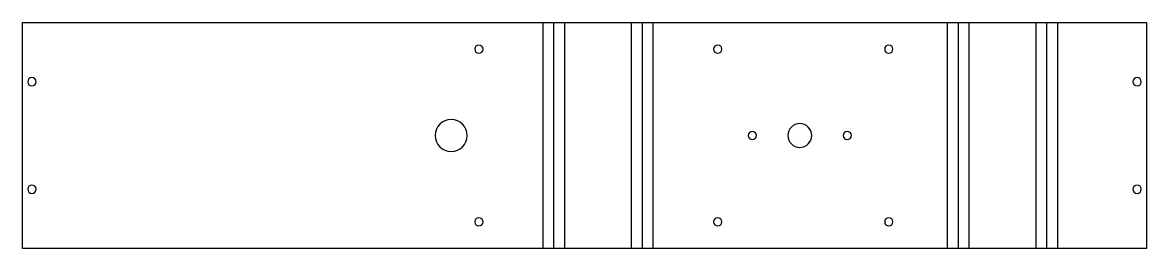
# Model space of a CAD drawing. Header units: millimetres. Extents: x 0 to 379, y 0 to 76.
import ezdxf

# ---------------------------------------------------------------- set-up
doc = ezdxf.new("R2010")
doc.units = ezdxf.units.MM

msp = doc.modelspace()

# ---------------------------------------------------------------- linework, layer by layer
at = {"layer": 'BEND'}
for p, q in [((179.04, 0), (179.04, 76.2)), ((208.87, 76.2), (208.87, 0)), ((315.35, 76.2), (315.35, 0)), ((345.19, 0), (345.19, 76.2))]:
    msp.add_line(p, q, dxfattribs=at)
at = {"layer": 'BEND_EXTENT'}
for p, q in [((175.45, 0), (175.45, 76.2)), ((182.63, 76.2), (182.63, 0)), ((205.28, 0), (205.28, 76.2)), ((212.46, 76.2), (212.46, 0)), ((311.76, 0), (311.76, 76.2)), ((318.95, 76.2), (318.95, 0)), ((341.6, 0), (341.6, 76.2)), ((348.78, 76.2), (348.78, 0))]:
    msp.add_line(p, q, dxfattribs=at)
at = {"layer": 'INTERIOR_PROFILES', "extrusion": (0, 0, -1)}
for centre, radius in [((-153.8, 67.2), 1.4), ((-234.29, 67.2), 1.4), ((-291.94, 67.2), 1.4), ((-3.17, 56.2), 1.4), ((-375.6, 56.2), 1.4), ((-144.45, 38.1), 5.4), ((-261.94, 38.1), 4), ((-245.94, 38.1), 1.4), ((-277.94, 38.1), 1.4), ((-3.17, 20), 1.4), ((-375.6, 20), 1.4), ((-153.8, 9), 1.4), ((-234.29, 9), 1.4), ((-291.94, 9), 1.4)]:
    msp.add_circle(centre, radius, dxfattribs=at)
at = {"layer": 'OUTER_PROFILES'}
msp.add_lwpolyline([(378.78, 0), (0, 0), (0, 76.2), (378.78, 76.2)], close=True, dxfattribs=at)

doc.saveas('drawing.dxf')
